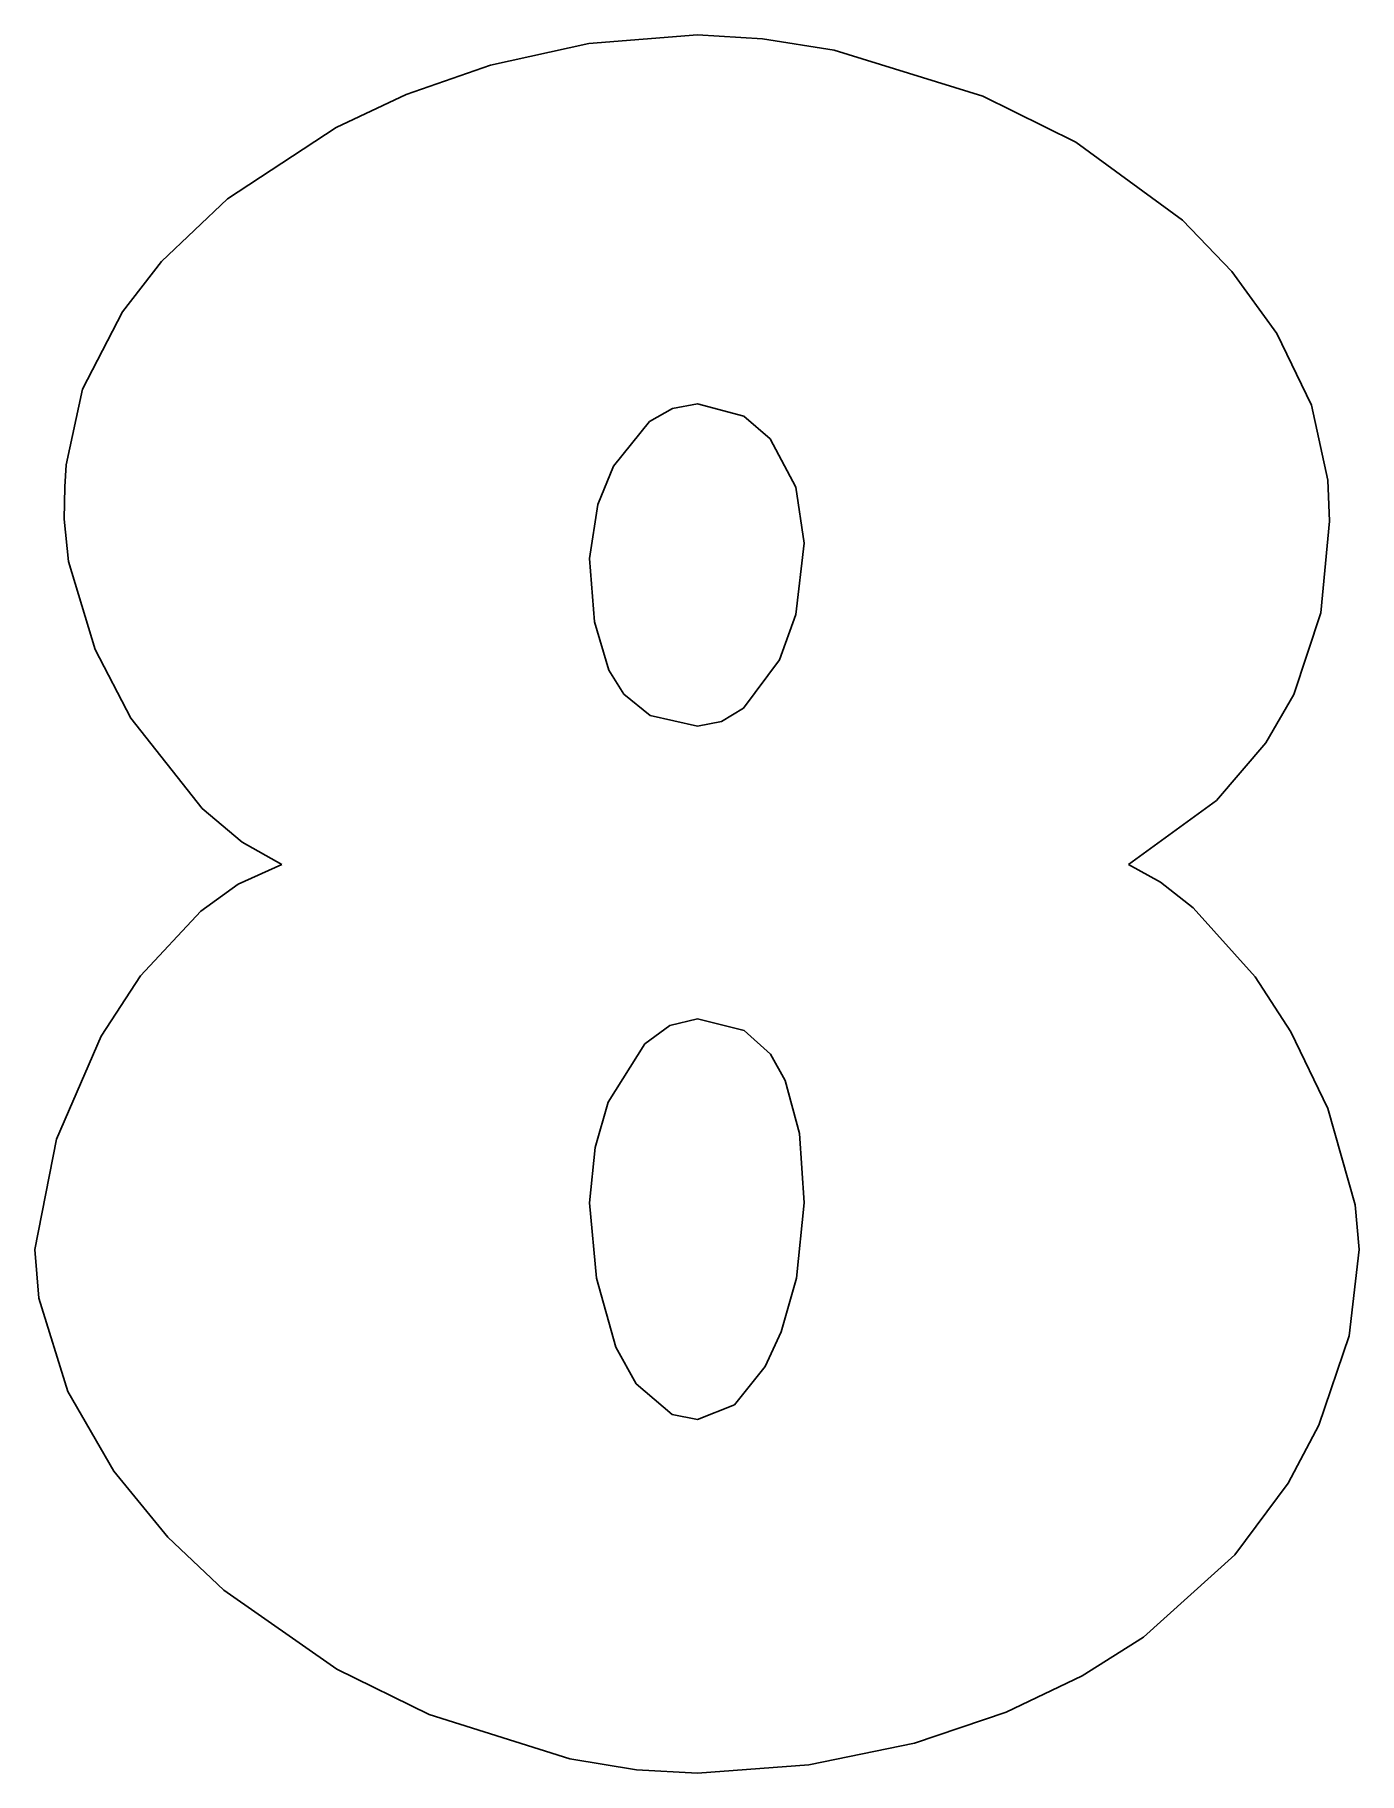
# Model space of a CAD drawing. Extents: x 0 to 0.79, y -0.02 to 1.02.
import ezdxf

# ---------------------------------------------------------------- set-up
doc = ezdxf.new("R2010")
doc.units = 0
doc.header["$MEASUREMENT"] = 0
doc.layers.get('0').update_dxf_attribs({"linetype": 'CONTINUOUS'})

msp = doc.modelspace()

# ---------------------------------------------------------------- linework, layer by layer
at = {"color": 0, "linetype": 'Continuous'}
for p, q in [((0.3956, 1.0188), (0.3307, 1.0136)), ((0.4344, 1.0164), (0.3956, 1.0188)), ((0.3307, 1.0136), (0.272, 1.0006)), ((0.4772, 1.0095), (0.4344, 1.0164)), ((0.5658, 0.9822), (0.4772, 1.0095)), ((0.272, 1.0006), (0.2217, 0.9831)), ((0.2217, 0.9831), (0.1799, 0.9635)), ((0.6213, 0.9547), (0.5658, 0.9822)), ((0.1799, 0.9635), (0.1151, 0.9209)), ((0.685, 0.9081), (0.6213, 0.9547)), ((0.1151, 0.9209), (0.0757, 0.8835)), ((0.7146, 0.8775), (0.685, 0.9081)), ((0.0757, 0.8835), (0.0524, 0.8535)), ((0.7413, 0.8405), (0.7146, 0.8775)), ((0.0524, 0.8535), (0.0285, 0.8072)), ((0.762, 0.7978), (0.7413, 0.8405)), ((0.0285, 0.8072), (0.0188, 0.7621)), ((0.367, 0.7879), (0.3806, 0.7957)), ((0.3806, 0.7957), (0.3956, 0.7985)), ((0.3956, 0.7985), (0.4233, 0.7911)), ((0.4233, 0.7911), (0.439, 0.7776)), ((0.7718, 0.753), (0.762, 0.7978)), ((0.3455, 0.7613), (0.367, 0.7879)), ((0.439, 0.7776), (0.4542, 0.7488)), ((0.0188, 0.7621), (0.0179, 0.7489)), ((0.3361, 0.7385), (0.3455, 0.7613)), ((0.0179, 0.7489), (0.0176, 0.7296)), ((0.4542, 0.7488), (0.4593, 0.7154)), ((0.7729, 0.7285), (0.7718, 0.753)), ((0.3312, 0.7063), (0.3361, 0.7385)), ((0.0176, 0.7296), (0.0201, 0.7044)), ((0.7676, 0.6737), (0.7729, 0.7285)), ((0.3341, 0.6685), (0.3312, 0.7063)), ((0.4593, 0.7154), (0.4542, 0.6727)), ((0.0201, 0.7044), (0.0361, 0.6519)), ((0.3427, 0.6396), (0.3341, 0.6685)), ((0.4542, 0.6727), (0.4446, 0.6457)), ((0.7515, 0.6251), (0.7676, 0.6737)), ((0.0361, 0.6519), (0.0573, 0.6109)), ((0.4446, 0.6457), (0.423, 0.6168)), ((0.3516, 0.6253), (0.3427, 0.6396)), ((0.3674, 0.6124), (0.3516, 0.6253)), ((0.7349, 0.5962), (0.7515, 0.6251)), ((0.3956, 0.6061), (0.3674, 0.6124)), ((0.423, 0.6168), (0.4098, 0.6089)), ((0.0573, 0.6109), (0.0999, 0.5569)), ((0.4098, 0.6089), (0.3956, 0.6061)), ((0.7054, 0.5618), (0.7349, 0.5962)), ((0.6528, 0.5236), (0.7054, 0.5618)), ((0.0999, 0.5569), (0.1238, 0.5369)), ((0.1238, 0.5369), (0.1474, 0.5236)), ((0.1474, 0.5236), (0.1214, 0.5118)), ((0.672, 0.513), (0.6528, 0.5236)), ((0.1214, 0.5118), (0.0992, 0.4957)), ((0.6915, 0.4977), (0.672, 0.513)), ((0.0992, 0.4957), (0.0631, 0.4571)), ((0.7285, 0.4565), (0.6915, 0.4977)), ((0.0631, 0.4571), (0.0396, 0.4212)), ((0.7498, 0.4238), (0.7285, 0.4565)), ((0.3642, 0.4166), (0.3791, 0.4274)), ((0.3791, 0.4274), (0.3956, 0.4314)), ((0.3956, 0.4314), (0.4234, 0.4245)), ((0.0396, 0.4212), (0.0129, 0.3597)), ((0.3423, 0.3818), (0.3642, 0.4166)), ((0.4234, 0.4245), (0.4391, 0.4104)), ((0.7719, 0.378), (0.7498, 0.4238)), ((0.4391, 0.4104), (0.448, 0.3947)), ((0.448, 0.3947), (0.4565, 0.363)), ((0.3344, 0.3546), (0.3423, 0.3818)), ((0.7882, 0.3205), (0.7719, 0.378)), ((0.0129, 0.3597), (0, 0.2937)), ((0.3312, 0.3216), (0.3344, 0.3546)), ((0.4565, 0.363), (0.4593, 0.3216)), ((0.3352, 0.2766), (0.3312, 0.3216)), ((0.4593, 0.3216), (0.4546, 0.2767)), ((0.7906, 0.2937), (0.7882, 0.3205)), ((0, 0.2937), (0.0025, 0.2647)), ((0.7845, 0.2423), (0.7906, 0.2937)), ((0.3469, 0.2355), (0.3352, 0.2766)), ((0.4546, 0.2767), (0.4455, 0.2447)), ((0.0025, 0.2647), (0.0198, 0.2091)), ((0.4455, 0.2447), (0.4359, 0.2239)), ((0.7665, 0.1889), (0.7845, 0.2423)), ((0.359, 0.2136), (0.3469, 0.2355)), ((0.4359, 0.2239), (0.4177, 0.201)), ((0.0198, 0.2091), (0.0472, 0.1614)), ((0.3805, 0.1954), (0.359, 0.2136)), ((0.4177, 0.201), (0.3956, 0.1924)), ((0.3956, 0.1924), (0.3805, 0.1954)), ((0.7482, 0.1544), (0.7665, 0.1889)), ((0.0472, 0.1614), (0.0794, 0.1221)), ((0.7163, 0.1115), (0.7482, 0.1544)), ((0.0794, 0.1221), (0.1128, 0.0905)), ((0.6617, 0.0624), (0.7163, 0.1115)), ((0.1128, 0.0905), (0.1802, 0.0434)), ((0.6252, 0.0393), (0.6617, 0.0624)), ((0.1802, 0.0434), (0.2354, 0.0162)), ((0.5799, 0.0176), (0.6252, 0.0393)), ((0.2354, 0.0162), (0.3194, -0.0102)), ((0.5251, -0.0008), (0.5799, 0.0176)), ((0.3194, -0.0102), (0.3591, -0.0167)), ((0.462, -0.0138), (0.5251, -0.0008)), ((0.3591, -0.0167), (0.3956, -0.0188)), ((0.3956, -0.0188), (0.462, -0.0138))]:
    msp.add_line(p, q, dxfattribs=at)

doc.saveas('drawing.dxf')
